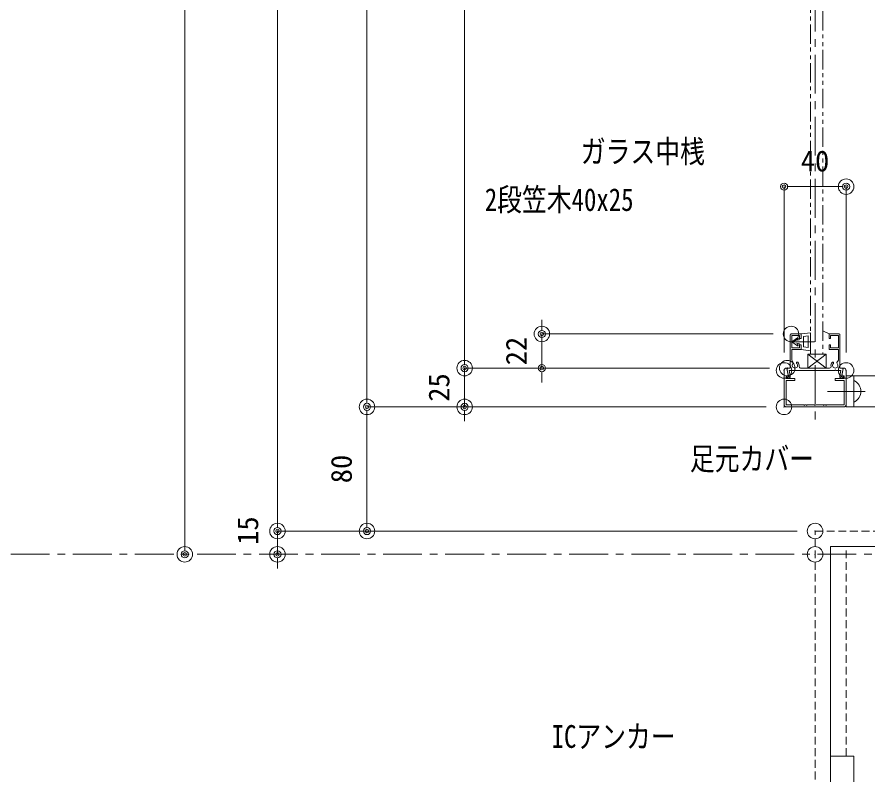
# Model space of a CAD drawing. Units: millimetres, scale not verified. Extents: x -3554 to 3554, y -1188 to 1188.
# Drawn here: x -2511 to -1962, y -631 to -143 of the extents above; entities that cross this region are included whole.
import ezdxf
from ezdxf.enums import TextEntityAlignment as Align

# ---------------------------------------------------------------- set-up
doc = ezdxf.new("R2010")
doc.units = ezdxf.units.MM
doc.header["$LTSCALE"] = 20
doc.header["$PDMODE"] = 32
doc.header["$PDSIZE"] = 10
for name, pattern in [('USER1', [2, 1.25, -0.25, 0.25, -0.25]), ('USER2', [1.25, 0.625, -0.125, 0.125, -0.125, 0.125, -0.125]), ('USER3', [0.375, 0.25, -0.125])]:
    doc.linetypes.add(name, pattern=pattern)
for name, color, linetype, lineweight in [('0-0_0', 7, 'Continuous', 18), ('0-1_DEFPOINTS', 7, 'Continuous', 18), ('0-6_2躯体線', 4, 'Continuous', 18), ('0-7_3中心線', 2, 'USER1', 18), ('0-8_41ｱﾙﾐ', 6, 'Continuous', 18), ('0-9_1手摺寸法', 7, 'Continuous', 18), ('0-A_42ｱﾙﾐ部品', 6, 'Continuous', 18), ('0-C_2a', 1, 'USER2', 18), ('0-F_KIJUN-A', 2, 'USER1', 18), ('1-1_2躯体隠れ', 6, 'USER3', 18)]:
    doc.layers.add(name, color=color, linetype=linetype, lineweight=lineweight)
doc.styles.add('ＭＳ ゴシック', font='')
doc.styles.get('ＭＳ ゴシック').set_extended_font_data('MS Gothic')

# ---------------------------------------------------------------- blocks, each defined once
blk = doc.blocks.new('_ORIGIN2')
at = {"layer": '0-0_0'}
blk.add_line((-0.5, 0), (-1, 0), dxfattribs=at)
for radius in [0.5, 0.25]:
    blk.add_circle((0, 0), radius, dxfattribs=at)
blk = doc.blocks.new('D26')
at = {"layer": '0-1_DEFPOINTS'}
for p in [(-271.35, 30.05), (-2.5, 30.05)]:
    blk.add_point(p, dxfattribs=at)
at = {"layer": '0-9_1手摺寸法'}
for p, q in [((-271.35, 910.45), (-271.35, 34.65)), ((-14, 30.05), (-271.35, 30.05))]:
    blk.add_line(p, q, dxfattribs=at)
at = {"layer": '0-9_1手摺寸法', "xscale": 4.6, "yscale": 4.6, "rotation": 270}
blk.add_blockref('_ORIGIN2', (-271.35, 30.05), dxfattribs=at)
blk = doc.blocks.new('D27')
at = {"layer": '0-1_DEFPOINTS'}
for p in [(-208.42, 55.05), (-0.45, 55.05)]:
    blk.add_point(p, dxfattribs=at)
at = {"layer": '0-9_1手摺寸法'}
for p, q in [((-208.42, 885.45), (-208.42, 59.65)), ((-11.95, 55.05), (-208.42, 55.05))]:
    blk.add_line(p, q, dxfattribs=at)
at = {"layer": '0-9_1手摺寸法', "xscale": 4.6, "yscale": 4.6, "rotation": 270}
blk.add_blockref('_ORIGIN2', (-208.42, 55.05), dxfattribs=at)
blk = doc.blocks.new('D28')
at = {"layer": '0-1_DEFPOINTS'}
for p in [(-388.82, -64.95), (17.5, -64.95)]:
    blk.add_point(p, dxfattribs=at)
at = {"layer": '0-9_1手摺寸法'}
blk.add_line((-388.82, 1045.45), (-388.82, -60.35), dxfattribs=at)
at = {"layer": '0-9_1手摺寸法', "xscale": 4.6, "yscale": 4.6, "rotation": 270}
blk.add_blockref('_ORIGIN2', (-388.82, -64.95), dxfattribs=at)
blk = doc.blocks.new('D29')
at = {"layer": '0-1_DEFPOINTS'}
for p in [(-329.06, -49.95), (17.5, -49.95)]:
    blk.add_point(p, dxfattribs=at)
at = {"layer": '0-9_1手摺寸法'}
for p, q in [((-329.06, 1045.45), (-329.06, -45.35)), ((6, -49.95), (-329.06, -49.95))]:
    blk.add_line(p, q, dxfattribs=at)
at = {"layer": '0-9_1手摺寸法', "xscale": 4.6, "yscale": 4.6, "rotation": 270}
blk.add_blockref('_ORIGIN2', (-329.06, -49.95), dxfattribs=at)
blk = doc.blocks.new('D30')
at = {"layer": '0-1_DEFPOINTS'}
for p in [(17.5, -49.95), (-329.06, -64.95), (17.5, -64.95)]:
    blk.add_point(p, dxfattribs=at)
at = {"layer": '0-9_1手摺寸法'}
for p, q in [((-329.06, -45.35), (-329.06, -40.75)), ((6, -49.95), (-329.06, -49.95)), ((-329.06, -49.95), (-329.06, -64.95)), ((-329.06, -69.55), (-329.06, -74.15))]:
    blk.add_line(p, q, dxfattribs=at)
at = {"layer": '0-9_1手摺寸法', "xscale": 4.6, "yscale": 4.6}
for p, rotation in [((-329.06, -49.95), 270), ((-329.06, -64.95), 90)]:
    blk.add_blockref('_ORIGIN2', p, dxfattribs=dict(at, rotation=rotation))
at = {"layer": '0-9_1手摺寸法', "style": 'ＭＳ ゴシック'}
blk.add_text('15', height=13.49, rotation=90, dxfattribs=at).set_placement((-337.44, -58.85), align=Align.BOTTOM_LEFT)
blk = doc.blocks.new('D31')
at = {"layer": '0-1_DEFPOINTS'}
for p in [(-2.5, 30.05), (-271.35, -49.95), (17.5, -49.95)]:
    blk.add_point(p, dxfattribs=at)
at = {"layer": '0-9_1手摺寸法'}
for p, q in [((-14, 30.05), (-271.35, 30.05)), ((-271.35, 25.45), (-271.35, -45.35)), ((6, -49.95), (-271.35, -49.95))]:
    blk.add_line(p, q, dxfattribs=at)
at = {"layer": '0-9_1手摺寸法', "xscale": 4.6, "yscale": 4.6}
for p, rotation in [((-271.35, 30.05), 90), ((-271.35, -49.95), 270)]:
    blk.add_blockref('_ORIGIN2', p, dxfattribs=dict(at, rotation=rotation))
at = {"layer": '0-9_1手摺寸法', "style": 'ＭＳ ゴシック'}
blk.add_text('80', height=13.49, rotation=90, dxfattribs=at).set_placement((-277.1, -19.15), align=Align.BOTTOM_LEFT)
blk = doc.blocks.new('D33')
at = {"layer": '0-1_DEFPOINTS'}
for p in [(-0.45, 55.05), (-208.42, 30.05), (-2.5, 30.05)]:
    blk.add_point(p, dxfattribs=at)
at = {"layer": '0-9_1手摺寸法'}
for p, q in [((-208.42, 59.65), (-208.42, 64.25)), ((-11.95, 55.05), (-208.42, 55.05)), ((-208.42, 55.05), (-208.42, 30.05)), ((-14, 30.05), (-208.42, 30.05)), ((-208.42, 25.45), (-208.42, 20.85))]:
    blk.add_line(p, q, dxfattribs=at)
at = {"layer": '0-9_1手摺寸法', "xscale": 4.6, "yscale": 4.6}
for p, rotation in [((-208.42, 55.05), 270), ((-208.42, 30.05), 90)]:
    blk.add_blockref('_ORIGIN2', p, dxfattribs=dict(at, rotation=rotation))
at = {"layer": '0-9_1手摺寸法', "style": 'ＭＳ ゴシック'}
blk.add_text('25', height=13.49, rotation=90, dxfattribs=at).set_placement((-214.17, 33.35), align=Align.BOTTOM_LEFT)
blk = doc.blocks.new('A$C710E2731')
at = {"layer": '0-8_41ｱﾙﾐ'}
for p, q in [((9.45, 28.5), (2.95, 28.5)), ((3.45, 19.5), (3.45, 27.5)), ((8.45, 27.5), (3.45, 27.5)), ((8.45, 25.5), (8.45, 27.5)), ((9.45, 25.5), (9.45, 28.5)), ((27.45, 25.5), (27.45, 28.5)), ((27.45, 28.5), (33.95, 28.5)), ((28.45, 25.5), (28.45, 27.5)), ((28.45, 27.5), (33.45, 27.5)), ((33.45, 19.5), (33.45, 27.5)), ((9.45, 25.5), (8.45, 25.5)), ((27.45, 25.5), (28.45, 25.5)), ((3.45, 11.71), (3.45, 18.5)), ((9.45, 18.5), (3.45, 18.5)), ((9.45, 21.5), (8.45, 21.5)), ((9.45, 21.5), (9.45, 18.5)), ((27.45, 21.5), (27.45, 18.5)), ((27.45, 21.5), (28.45, 21.5)), ((27.45, 18.5), (33.45, 18.5)), ((33.45, 11.71), (33.45, 18.5)), ((4.38, 10.1), (3.45, 11.71)), ((32.52, 10.1), (33.45, 11.71)), ((0.3, 6.26), (1.25, 1.5)), ((27.77, 6.5), (9.12, 6.5)), ((36.6, 6.26), (35.65, 1.5)), ((1.25, 1.5), (0.2, 1.5)), ((5.28, 5.21), (5.15, 5)), ((5.28, 5.21), (5.15, 5)), ((5.62, 5.21), (5.75, 5)), ((5.62, 5.21), (5.75, 5)), ((31.15, 5), (5.75, 5)), ((31.28, 5.21), (31.15, 5)), ((31.28, 5.21), (31.15, 5)), ((31.62, 5.21), (31.75, 5)), ((31.62, 5.21), (31.75, 5)), ((35.12, 5), (31.75, 5)), ((35.12, 5), (34.41, 1.45)), ((35.65, 1.5), (36.7, 1.5))]:
    blk.add_line(p, q, dxfattribs=at)
for points in [[(2.45, 28), (2.45, 6.5), (0.49, 6.5)], [(34.45, 28), (34.45, 6.5), (36.4, 6.5)], [(8.45, 21.5), (8.45, 19.5), (3.45, 19.5)], [(28.45, 21.5), (28.45, 19.5), (33.45, 19.5)], [(5.15, 5), (1.77, 5), (2.48, 1.45)]]:
    blk.add_lwpolyline(points, dxfattribs=at)
for centre in [(0.49, 6.3), (36.4, 6.3), (0.2, 1.3), (36.7, 1.3)]:
    blk.add_circle(centre, 0.2, dxfattribs=at)
for centre, radius, start, end in [((2.95, 28), 0.5, 90, 180), ((33.95, 28), 0.5, 0, 90), ((5.45, 8.25), 1.75, 132.7587, 47.2413), ((3.92, 9.9), 0.5, 312.7587, 23.6206), ((3.92, 9.9), 0.5, 312.7587, 23.6206), ((6.97, 9.9), 0.5, 47.2413, 227.2413), ((5.45, 8.25), 2.75, 348.463, 47.2413), ((9.12, 7.5), 1, 168.463, 270), ((9.12, 7.5), 1, 168.463, 270), ((27.77, 7.5), 1, 270, 11.537), ((27.77, 7.5), 1, 270, 11.537), ((31.45, 8.25), 2.75, 132.7587, 191.537), ((29.92, 9.9), 0.5, 312.7587, 132.7587), ((31.45, 8.25), 1.75, 132.7587, 47.2413), ((32.97, 9.9), 0.5, 156.3794, 227.2413), ((32.97, 9.9), 0.5, 156.3794, 227.2413), ((1.25, 1.25), 1.25, 176.1849, 9.0515), ((5.45, 5.1), 0.2, 32.3335, 147.6665), ((5.45, 5.1), 0.2, 32.3335, 147.6665), ((31.45, 5.1), 0.2, 32.3335, 147.6665), ((31.45, 5.1), 0.2, 32.3335, 147.6665), ((35.65, 1.25), 1.25, 170.9485, 3.8151)]:
    blk.add_arc(centre, radius, start, end, dxfattribs=at)
blk = doc.blocks.new('D8')
at = {"layer": '0-1_DEFPOINTS'}
for p in [(-158.61, 77.05), (2, 77.05), (-0.45, 55.05)]:
    blk.add_point(p, dxfattribs=at)
at = {"layer": '0-9_1手摺寸法'}
for p, q in [((-158.61, 81.65), (-158.61, 86.25)), ((-9.5, 77.05), (-158.61, 77.05)), ((-158.61, 55.05), (-158.61, 77.05)), ((-11.95, 55.05), (-158.61, 55.05)), ((-158.61, 50.45), (-158.61, 45.85))]:
    blk.add_line(p, q, dxfattribs=at)
at = {"layer": '0-9_1手摺寸法', "xscale": 4.6, "yscale": 4.6}
for p, rotation in [((-158.61, 77.05), 270), ((-158.61, 55.05), 90)]:
    blk.add_blockref('_ORIGIN2', p, dxfattribs=dict(at, rotation=rotation))
at = {"layer": '0-9_1手摺寸法', "style": 'ＭＳ ゴシック'}
blk.add_text('22', height=13.49, rotation=90, dxfattribs=at).set_placement((-164.36, 56.85), align=Align.BOTTOM_LEFT)
blk = doc.blocks.new('D15')
at = {"layer": '0-1_DEFPOINTS'}
for p in [(37.5, 171.97), (-2.5, 53.55), (37.5, 53.55)]:
    blk.add_point(p, dxfattribs=at)
at = {"layer": '0-9_1手摺寸法'}
for p, q in [((-2.5, 65.05), (-2.5, 171.97)), ((2.1, 171.97), (32.9, 171.97)), ((37.5, 65.05), (37.5, 171.97))]:
    blk.add_line(p, q, dxfattribs=at)
at = {"layer": '0-9_1手摺寸法', "xscale": 4.6, "yscale": 4.6, "rotation": 180}
blk.add_blockref('_ORIGIN2', (-2.5, 171.97), dxfattribs=at)
at = {"layer": '0-9_1手摺寸法', "xscale": 4.6, "yscale": 4.6}
blk.add_blockref('_ORIGIN2', (37.5, 171.97), dxfattribs=at)
at = {"layer": '0-9_1手摺寸法', "style": 'ＭＳ ゴシック'}
blk.add_text('40', height=13.49, dxfattribs=at).set_placement((8.3, 177.72), align=Align.BOTTOM_LEFT)
blk = doc.blocks.new('hbk-213')
at = {"layer": '0-9_1手摺寸法', "color": 3}
for p, q in [((-5.8, 0), (5.8, 0)), ((-5.8, 0), (-5, -6)), ((0, 2.55), (0, -12.9)), ((5.8, 0), (5, -6)), ((-3.78, -1.5), (3.78, -1.5)), ((-3.78, -1.5), (-3.38, -4.5)), ((-3.38, -4.5), (3.38, -4.5)), ((3.78, -1.5), (3.38, -4.5)), ((-5, -6), (-2, -6)), ((-2.57, -8.24), (-0.4, -11.3)), ((-2.39, -8.01), (-1, -8.7)), ((-2, -6), (-2, -7.2)), ((-2, -7.2), (-1.25, -7.2)), ((-1.25, -7.2), (-1, -8.7)), ((0.4, -11.3), (2.57, -8.24)), ((1.25, -7.2), (1, -8.7)), ((1, -8.7), (2.39, -8.01)), ((1.25, -7.2), (2, -7.2)), ((2, -6), (5, -6)), ((2, -6), (2, -7.2))]:
    blk.add_line(p, q, dxfattribs=at)
for centre, radius, start, end in [((-2.45, -8.15), 0.15, 66.3706, 216.6071), ((2.45, -8.15), 0.15, 323.3929, 113.6294), ((0, -11), 0.5, 216.6071, 323.3929)]:
    blk.add_arc(centre, radius, start, end, dxfattribs=at)

msp = doc.modelspace()

# ---------------------------------------------------------------- linework, layer by layer
at = {"layer": '0-6_2躯体線'}
for p, q in [((-1970.88, -377.14), (-1971.38, -377.14)), ((-1988.32, -383.89), (-1964.06, -383.89)), ((-1986.38, -813.89), (-1986.38, -483.89)), ((-1986.38, -483.89), (-1941.38, -483.89)), ((-1986.38, -618.89), (-1971.38, -618.89)), ((-1971.38, -638.89), (-1971.38, -618.89))]:
    msp.add_line(p, q, dxfattribs=at)
msp.add_lwpolyline([(-1970.88, -390.64), (-1971.38, -390.64), (-1971.38, -377.14)], dxfattribs=at)
msp.add_arc((-1974.57, -383.89), 7.7, 298.6987, 61.3013, dxfattribs=at)
at = {"layer": '0-7_3中心線'}
msp.add_line((-1996.38, 553.04), (-1996.38, -406.89), dxfattribs=at)
at = {"layer": '0-8_41ｱﾙﾐ'}
for p, q in [((-2015.08, -392.59), (-2015.08, -376.89)), ((-1976.38, -373.89), (-1901.38, -373.89)), ((-1976.38, -393.89), (-1976.38, -373.89)), ((-1971.38, -393.89), (-1971.38, -373.89)), ((-1901.38, -393.89), (-1976.38, -393.89))]:
    msp.add_line(p, q, dxfattribs=at)
at = {"layer": '0-9_1手摺寸法', "color": 3}
for p, q in [((-1987.38, -346.89), (-1991.38, -344.92)), ((-1989.24, -359.89), (-2001.12, -368.89)), ((-2001.12, -359.89), (-1989.24, -368.89))]:
    msp.add_line(p, q, dxfattribs=at)
msp.add_lwpolyline([(-2001.12, -368.89), (-1989.24, -368.89), (-1989.24, -359.89), (-2001.12, -359.89)], close=True, dxfattribs=at)
at = {"layer": '0-A_42ｱﾙﾐ部品'}
for p, q in [((-2016.38, -392.39), (-2016.38, -370.39)), ((-2013.65, -373.53), (-2014.54, -369.06)), ((-1979.11, -373.53), (-1978.21, -369.06)), ((-1976.38, -392.39), (-1976.38, -370.39)), ((-2015.08, -373.89), (-2013.94, -373.89)), ((-2015.08, -375.69), (-2015.08, -373.89)), ((-2015.08, -375.69), (-2009.38, -375.69)), ((-2015.08, -376.89), (-2009.38, -376.89)), ((-2009.38, -376.89), (-2009.38, -375.69)), ((-1983.38, -376.89), (-1983.38, -375.69)), ((-1977.68, -375.69), (-1983.38, -375.69)), ((-1977.68, -376.89), (-1983.38, -376.89)), ((-1977.68, -373.89), (-1978.81, -373.89)), ((-1977.68, -375.69), (-1977.68, -373.89)), ((-1977.68, -392.59), (-1977.68, -376.89)), ((-1996.38, -393.89), (-2014.88, -393.89)), ((-2003.21, -392.8), (-2003.08, -392.59)), ((-2002.18, -392.59), (-2003.08, -392.59)), ((-2002.05, -392.8), (-2002.18, -392.59)), ((-2001.71, -392.8), (-2001.58, -392.59)), ((-1996.68, -392.59), (-2001.58, -392.59)), ((-1996.55, -392.8), (-1996.68, -392.59)), ((-1996.38, -393.89), (-1977.88, -393.89)), ((-1996.21, -392.8), (-1996.08, -392.59)), ((-1996.08, -392.59), (-1991.18, -392.59)), ((-1991.05, -392.8), (-1991.18, -392.59)), ((-1990.71, -392.8), (-1990.58, -392.59)), ((-1990.58, -392.59), (-1989.68, -392.59)), ((-1989.55, -392.8), (-1989.68, -392.59)), ((-1989.21, -392.8), (-1989.08, -392.59)), ((-1989.08, -392.59), (-1977.68, -392.59))]:
    msp.add_line(p, q, dxfattribs=at)
msp.add_lwpolyline([(-2003.55, -392.8), (-2003.68, -392.59), (-2015.08, -392.59)], dxfattribs=at)
for centre, radius, start, end in [((-2014.88, -370.39), 1.5, 83.9286, 180), ((-2014.74, -369.1), 0.2, 11.3099, 83.9286), ((-1978.01, -369.1), 0.2, 96.0714, 168.6901), ((-1977.88, -370.39), 1.5, 0, 96.0714), ((-2013.94, -373.59), 0.3, 270, 11.3099), ((-1978.81, -373.59), 0.3, 168.6901, 270), ((-2014.88, -392.39), 1.5, 180, 270), ((-2003.38, -392.69), 0.2, 212.3335, 327.6665), ((-2001.88, -392.69), 0.2, 212.3335, 327.6665), ((-1996.38, -392.69), 0.2, 212.3335, 270), ((-1996.38, -392.69), 0.2, 270, 327.6665), ((-1990.88, -392.69), 0.2, 212.3335, 327.6665), ((-1989.38, -392.69), 0.2, 212.3335, 327.6665), ((-1977.88, -392.39), 1.5, 270, 0)]:
    msp.add_arc(centre, radius, start, end, dxfattribs=at)
at = {"layer": '0-C_2a'}
msp.add_lwpolyline([(-1991.38, 461.11), (-1991.38, -359.89), (-1999.38, -359.89), (-1999.38, 461.11)], close=True, dxfattribs=at)
at = {"layer": '0-F_KIJUN-A'}
msp.add_line((-3234.8, -488.89), (-1607.95, -488.89), dxfattribs=at)
at = {"layer": '1-1_2躯体隠れ'}
for p, q in [((-1996.38, -828.89), (-1996.38, -473.89)), ((-1996.38, -473.89), (-1941.38, -473.89)), ((-1976.38, -618.89), (-1976.38, -483.89))]:
    msp.add_line(p, q, dxfattribs=at)

# ---------------------------------------------------------------- block references
at = {"layer": '0-9_1手摺寸法'}
for name in ['D28', 'D29', 'D26', 'D27', 'D15', 'D8', 'D33', 'D31', 'D30']:
    msp.add_blockref(name, (-2013.88, -423.94), dxfattribs=at)
at = {"layer": '0-9_1手摺寸法', "xscale": -1}
msp.add_blockref('A$C710E2731', (-1977.93, -375.39), dxfattribs=at)
at = {"layer": '0-9_1手摺寸法', "xscale": -1, "rotation": 270}
msp.add_blockref('hbk-213', (-1999.38, -351.89), dxfattribs=at)

# ---------------------------------------------------------------- texts
at = {"layer": '0-0_0', "style": 'ＭＳ ゴシック', "width": 0.8}
for s, p in [('ガラス中桟', (-2147.39, -241.05)), ('2段笠木40x25', (-2209.29, -272.03)), ('足元カバー', (-2077.06, -439.01)), ('ICアンカー ', (-2166.21, -617.99))]:
    msp.add_text(s, height=14.66, dxfattribs=at).set_placement(p, align=Align.BOTTOM_LEFT)

doc.saveas('drawing.dxf')
